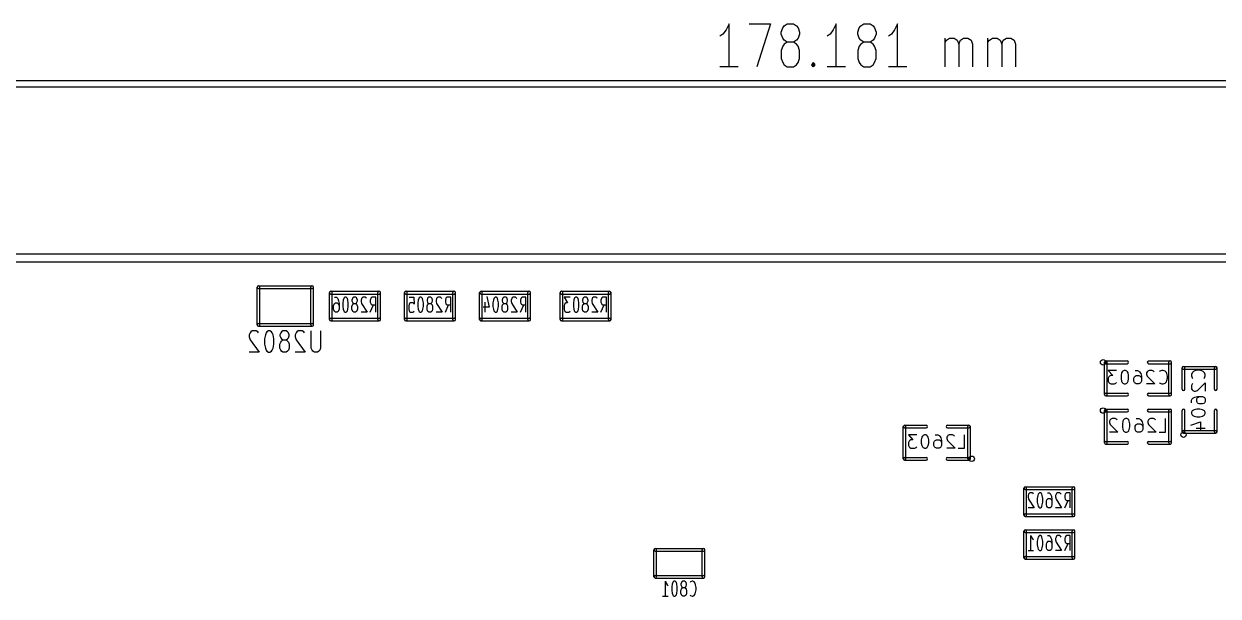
# Model space of a CAD drawing. Extents: x -29274 to 69862, y 24345 to 162744.
# Drawn here: x 10826 to 33095, y 71457 to 82136 of the extents above; entities that cross this region are included whole.
import ezdxf

# ---------------------------------------------------------------- set-up
doc = ezdxf.new("R2010")
doc.units = 0
doc.layers.add('BLACK', color=1, linetype='CONTINUOUS')

msp = doc.modelspace()

# ---------------------------------------------------------------- linework, layer by layer
at = {"layer": 'BLACK'}
for p, q in [((23920, 82022), (23862, 81946)), ((23977, 82136), (23920, 82022)), ((23977, 81336), (23977, 82136)), ((24348, 82136), (24748, 82136)), ((24748, 82136), (24491, 81336)), ((24947, 81984), (24976, 82060)), ((24947, 81946), (24947, 81984)), ((24976, 82060), (25004, 82098)), ((25004, 82098), (25062, 82136)), ((25062, 82136), (25176, 82136)), ((25176, 82136), (25233, 82098)), ((25233, 82098), (25262, 82060)), ((25262, 82060), (25290, 81984)), ((25290, 81984), (25290, 81946)), ((25919, 82022), (25861, 81946)), ((25976, 82136), (25919, 82022)), ((25976, 81336), (25976, 82136)), ((26375, 81984), (26404, 82060)), ((26375, 81946), (26375, 81984)), ((26404, 82060), (26432, 82098)), ((26432, 82098), (26490, 82136)), ((26490, 82136), (26604, 82136)), ((26604, 82136), (26661, 82098)), ((26661, 82098), (26690, 82060)), ((26690, 82060), (26718, 81984)), ((26718, 81984), (26718, 81946)), ((27061, 82022), (27003, 81946)), ((27118, 82136), (27061, 82022)), ((27118, 81336), (27118, 82136)), ((23862, 81946), (23805, 81908)), ((24976, 81870), (24947, 81946)), ((25004, 81831), (24976, 81870)), ((25004, 81755), (24976, 81717)), ((25062, 81793), (25004, 81831)), ((25062, 81793), (25004, 81755)), ((25176, 81793), (25062, 81793)), ((25233, 81831), (25176, 81793)), ((25233, 81755), (25176, 81793)), ((25262, 81870), (25233, 81831)), ((25262, 81717), (25233, 81755)), ((25290, 81946), (25262, 81870)), ((25861, 81946), (25804, 81908)), ((26404, 81870), (26375, 81946)), ((26432, 81831), (26404, 81870)), ((26432, 81755), (26404, 81717)), ((26490, 81793), (26432, 81831)), ((26490, 81793), (26432, 81755)), ((26604, 81793), (26490, 81793)), ((26661, 81831), (26604, 81793)), ((26661, 81755), (26604, 81793)), ((26690, 81870), (26661, 81831)), ((26690, 81717), (26661, 81755)), ((26718, 81946), (26690, 81870)), ((27003, 81946), (26946, 81908)), ((28003, 81336), (28003, 81870)), ((28003, 81793), (28031, 81831)), ((28031, 81831), (28089, 81870)), ((28089, 81870), (28174, 81870)), ((28174, 81870), (28231, 81831)), ((28231, 81831), (28260, 81755)), ((28260, 81755), (28289, 81831)), ((28260, 81755), (28260, 81336)), ((28289, 81831), (28346, 81870)), ((28346, 81870), (28431, 81870)), ((28431, 81870), (28489, 81831)), ((28489, 81831), (28517, 81755)), ((28517, 81755), (28517, 81336)), ((28803, 81336), (28803, 81870)), ((28803, 81793), (28831, 81831)), ((28831, 81831), (28889, 81870)), ((28889, 81870), (28974, 81870)), ((28974, 81870), (29031, 81831)), ((29031, 81831), (29060, 81755)), ((29060, 81755), (29089, 81831)), ((29060, 81755), (29060, 81336)), ((29089, 81831), (29146, 81870)), ((29146, 81870), (29231, 81870)), ((29231, 81870), (29289, 81831)), ((29289, 81831), (29317, 81755)), ((29317, 81755), (29317, 81336)), ((24976, 81717), (24947, 81641)), ((24947, 81641), (24947, 81489)), ((25290, 81641), (25262, 81717)), ((25290, 81489), (25290, 81641)), ((26404, 81717), (26375, 81641)), ((26375, 81641), (26375, 81489)), ((26718, 81641), (26690, 81717)), ((26718, 81489), (26718, 81641)), ((24148, 81336), (23805, 81336)), ((24947, 81489), (24976, 81412)), ((24976, 81412), (25004, 81374)), ((25004, 81374), (25062, 81336)), ((25062, 81336), (25176, 81336)), ((25176, 81336), (25233, 81374)), ((25233, 81374), (25262, 81412)), ((25262, 81412), (25290, 81489)), ((25518, 81374), (25547, 81412)), ((25547, 81336), (25518, 81374)), ((25547, 81412), (25575, 81374)), ((25547, 81412), (25547, 81336)), ((25575, 81374), (25547, 81336)), ((26147, 81336), (25804, 81336)), ((26375, 81489), (26404, 81412)), ((26404, 81412), (26432, 81374)), ((26432, 81374), (26490, 81336)), ((26490, 81336), (26604, 81336)), ((26604, 81336), (26661, 81374)), ((26661, 81374), (26690, 81412)), ((26690, 81412), (26718, 81489)), ((27289, 81336), (26946, 81336)), ((-8500, 81080), (61650, 81080)), ((-8500, 80960), (61650, 80960)), ((-7900, 77845), (61650, 77845)), ((-7900, 77695), (61650, 77695)), ((15175, 76520), (15175, 77220)), ((15200, 77245), (16200, 77245)), ((15200, 77195), (16200, 77195)), ((15225, 76520), (15225, 77220)), ((16175, 76520), (16175, 77220)), ((16225, 76520), (16225, 77220)), ((16525, 76620), (16525, 77120)), ((16550, 77145), (17450, 77145)), ((16550, 77095), (17450, 77095)), ((16575, 76620), (16575, 77120)), ((17425, 76620), (17425, 77120)), ((17475, 76620), (17475, 77120)), ((17925, 76620), (17925, 77120)), ((17950, 77145), (18850, 77145)), ((17950, 77095), (18850, 77095)), ((17975, 76620), (17975, 77120)), ((18825, 76620), (18825, 77120)), ((18875, 76620), (18875, 77120)), ((19325, 76620), (19325, 77120)), ((19350, 77145), (20250, 77145)), ((19350, 77095), (20250, 77095)), ((19375, 76620), (19375, 77120)), ((19462, 77050), (19505, 76850)), ((20225, 76620), (20225, 77120)), ((20275, 76620), (20275, 77120)), ((20825, 76620), (20825, 77120)), ((20850, 77145), (21750, 77145)), ((20850, 77095), (21750, 77095)), ((20875, 76620), (20875, 77120)), ((21725, 76620), (21725, 77120)), ((21775, 76620), (21775, 77120)), ((16602, 76877), (16610, 76903)), ((16602, 76810), (16602, 76877)), ((16610, 76903), (16619, 76917)), ((16619, 77037), (16653, 77037)), ((16619, 76917), (16636, 76930)), ((16636, 76930), (16670, 76930)), ((16653, 77037), (16670, 77023)), ((16670, 77023), (16679, 77010)), ((16670, 76930), (16688, 76917)), ((16679, 77010), (16696, 76970)), ((16688, 76917), (16696, 76903)), ((16696, 76970), (16705, 76917)), ((16696, 76903), (16705, 76877)), ((16705, 76917), (16705, 76810)), ((16781, 76983), (16773, 76930)), ((16773, 76930), (16773, 76863)), ((16773, 76863), (16781, 76810)), ((16790, 77010), (16781, 76983)), ((16799, 77023), (16790, 77010)), ((16816, 77037), (16799, 77023)), ((16833, 77037), (16816, 77037)), ((16850, 77023), (16833, 77037)), ((16859, 77010), (16850, 77023)), ((16867, 76983), (16859, 77010)), ((16876, 76930), (16867, 76983)), ((16867, 76810), (16876, 76863)), ((16876, 76863), (16876, 76930)), ((16952, 77010), (16944, 76983)), ((16944, 76983), (16944, 76970)), ((16944, 76970), (16952, 76943)), ((16944, 76863), (16952, 76890)), ((16944, 76810), (16944, 76863)), ((16961, 77023), (16952, 77010)), ((16952, 76943), (16961, 76930)), ((16952, 76890), (16961, 76903)), ((16978, 77037), (16961, 77023)), ((16961, 76930), (16978, 76917)), ((16961, 76903), (16978, 76917)), ((17012, 77037), (16978, 77037)), ((16978, 76917), (17012, 76917)), ((17030, 77023), (17012, 77037)), ((17012, 76917), (17030, 76930)), ((17012, 76917), (17030, 76903)), ((17038, 77010), (17030, 77023)), ((17030, 76930), (17038, 76943)), ((17030, 76903), (17038, 76890)), ((17047, 76983), (17038, 77010)), ((17038, 76943), (17047, 76970)), ((17038, 76890), (17047, 76863)), ((17047, 76970), (17047, 76983)), ((17047, 76863), (17047, 76810)), ((17123, 77010), (17115, 76983)), ((17115, 76983), (17115, 76957)), ((17115, 76957), (17123, 76917)), ((17132, 77023), (17123, 77010)), ((17123, 76917), (17226, 76757)), ((17149, 77037), (17132, 77023)), ((17192, 77037), (17149, 77037)), ((17209, 77023), (17192, 77037)), ((17218, 77010), (17209, 77023)), ((17295, 77010), (17286, 76983)), ((17286, 76983), (17286, 76943)), ((17286, 76943), (17295, 76917)), ((17286, 76757), (17346, 76890)), ((17303, 77023), (17295, 77010)), ((17295, 76917), (17303, 76903)), ((17321, 77037), (17303, 77023)), ((17303, 76903), (17321, 76890)), ((17389, 77037), (17321, 77037)), ((17321, 76890), (17389, 76890)), ((17389, 76757), (17389, 77037)), ((18010, 76903), (18002, 76877)), ((18002, 76877), (18002, 76810)), ((18010, 77037), (18096, 77037)), ((18019, 76917), (18010, 76903)), ((18036, 76930), (18019, 76917)), ((18079, 76930), (18036, 76930)), ((18096, 76917), (18079, 76930)), ((18096, 77037), (18105, 76903)), ((18105, 76903), (18096, 76917)), ((18181, 76983), (18173, 76930)), ((18173, 76930), (18173, 76863)), ((18173, 76863), (18181, 76810)), ((18190, 77010), (18181, 76983)), ((18199, 77023), (18190, 77010)), ((18216, 77037), (18199, 77023)), ((18233, 77037), (18216, 77037)), ((18250, 77023), (18233, 77037)), ((18259, 77010), (18250, 77023)), ((18267, 76983), (18259, 77010)), ((18276, 76930), (18267, 76983)), ((18267, 76810), (18276, 76863)), ((18276, 76863), (18276, 76930)), ((18352, 77010), (18344, 76983)), ((18344, 76983), (18344, 76970)), ((18344, 76970), (18352, 76943)), ((18344, 76863), (18352, 76890)), ((18344, 76810), (18344, 76863)), ((18361, 77023), (18352, 77010)), ((18352, 76943), (18361, 76930)), ((18352, 76890), (18361, 76903)), ((18378, 77037), (18361, 77023)), ((18361, 76930), (18378, 76917)), ((18361, 76903), (18378, 76917)), ((18412, 77037), (18378, 77037)), ((18378, 76917), (18412, 76917)), ((18430, 77023), (18412, 77037)), ((18412, 76917), (18430, 76930)), ((18412, 76917), (18430, 76903)), ((18438, 77010), (18430, 77023)), ((18430, 76930), (18438, 76943)), ((18430, 76903), (18438, 76890)), ((18447, 76983), (18438, 77010)), ((18438, 76943), (18447, 76970)), ((18438, 76890), (18447, 76863)), ((18447, 76970), (18447, 76983)), ((18447, 76863), (18447, 76810)), ((18523, 77010), (18515, 76983)), ((18515, 76983), (18515, 76957)), ((18515, 76957), (18523, 76917)), ((18532, 77023), (18523, 77010)), ((18523, 76917), (18626, 76757)), ((18549, 77037), (18532, 77023)), ((18592, 77037), (18549, 77037)), ((18609, 77023), (18592, 77037)), ((18618, 77010), (18609, 77023)), ((18695, 77010), (18686, 76983)), ((18686, 76983), (18686, 76943)), ((18686, 76943), (18695, 76917)), ((18686, 76757), (18746, 76890)), ((18703, 77023), (18695, 77010)), ((18695, 76917), (18703, 76903)), ((18721, 77037), (18703, 77023)), ((18703, 76903), (18721, 76890)), ((18789, 77037), (18721, 77037)), ((18721, 76890), (18789, 76890)), ((18789, 76757), (18789, 77037)), ((19505, 76850), (19393, 76850)), ((19419, 76943), (19419, 76757)), ((19581, 76983), (19573, 76930)), ((19573, 76930), (19573, 76863)), ((19573, 76863), (19581, 76810)), ((19590, 77010), (19581, 76983)), ((19599, 77023), (19590, 77010)), ((19616, 77037), (19599, 77023)), ((19633, 77037), (19616, 77037)), ((19650, 77023), (19633, 77037)), ((19659, 77010), (19650, 77023)), ((19667, 76983), (19659, 77010)), ((19676, 76930), (19667, 76983)), ((19667, 76810), (19676, 76863)), ((19676, 76863), (19676, 76930)), ((19752, 77010), (19744, 76983)), ((19744, 76983), (19744, 76970)), ((19744, 76970), (19752, 76943)), ((19744, 76863), (19752, 76890)), ((19744, 76810), (19744, 76863)), ((19761, 77023), (19752, 77010)), ((19752, 76943), (19761, 76930)), ((19752, 76890), (19761, 76903)), ((19778, 77037), (19761, 77023)), ((19761, 76930), (19778, 76917)), ((19761, 76903), (19778, 76917)), ((19812, 77037), (19778, 77037)), ((19778, 76917), (19812, 76917)), ((19830, 77023), (19812, 77037)), ((19812, 76917), (19830, 76930)), ((19812, 76917), (19830, 76903)), ((19838, 77010), (19830, 77023)), ((19830, 76930), (19838, 76943)), ((19830, 76903), (19838, 76890)), ((19847, 76983), (19838, 77010)), ((19838, 76943), (19847, 76970)), ((19838, 76890), (19847, 76863)), ((19847, 76970), (19847, 76983)), ((19847, 76863), (19847, 76810)), ((19923, 77010), (19915, 76983)), ((19915, 76983), (19915, 76957)), ((19915, 76957), (19923, 76917)), ((19932, 77023), (19923, 77010)), ((19923, 76917), (20026, 76757)), ((19949, 77037), (19932, 77023)), ((19992, 77037), (19949, 77037)), ((20009, 77023), (19992, 77037)), ((20018, 77010), (20009, 77023)), ((20095, 77010), (20086, 76983)), ((20086, 76983), (20086, 76943)), ((20086, 76943), (20095, 76917)), ((20086, 76757), (20146, 76890)), ((20103, 77023), (20095, 77010)), ((20095, 76917), (20103, 76903)), ((20121, 77037), (20103, 77023)), ((20103, 76903), (20121, 76890)), ((20189, 77037), (20121, 77037)), ((20121, 76890), (20189, 76890)), ((20189, 76757), (20189, 77037)), ((21013, 77037), (20902, 77037)), ((20902, 77037), (20962, 76930)), ((20910, 76903), (20902, 76877)), ((20902, 76877), (20902, 76810)), ((20919, 76917), (20910, 76903)), ((20936, 76930), (20919, 76917)), ((20962, 76930), (20936, 76930)), ((21081, 76983), (21073, 76930)), ((21073, 76930), (21073, 76863)), ((21073, 76863), (21081, 76810)), ((21090, 77010), (21081, 76983)), ((21099, 77023), (21090, 77010)), ((21116, 77037), (21099, 77023)), ((21133, 77037), (21116, 77037)), ((21150, 77023), (21133, 77037)), ((21159, 77010), (21150, 77023)), ((21167, 76983), (21159, 77010)), ((21176, 76930), (21167, 76983)), ((21167, 76810), (21176, 76863)), ((21176, 76863), (21176, 76930)), ((21252, 77010), (21244, 76983)), ((21244, 76983), (21244, 76970)), ((21244, 76970), (21252, 76943)), ((21244, 76863), (21252, 76890)), ((21244, 76810), (21244, 76863)), ((21261, 77023), (21252, 77010)), ((21252, 76943), (21261, 76930)), ((21252, 76890), (21261, 76903)), ((21278, 77037), (21261, 77023)), ((21261, 76930), (21278, 76917)), ((21261, 76903), (21278, 76917)), ((21312, 77037), (21278, 77037)), ((21278, 76917), (21312, 76917)), ((21330, 77023), (21312, 77037)), ((21312, 76917), (21330, 76930)), ((21312, 76917), (21330, 76903)), ((21338, 77010), (21330, 77023)), ((21330, 76930), (21338, 76943)), ((21330, 76903), (21338, 76890)), ((21347, 76983), (21338, 77010)), ((21338, 76943), (21347, 76970)), ((21338, 76890), (21347, 76863)), ((21347, 76970), (21347, 76983)), ((21347, 76863), (21347, 76810)), ((21423, 77010), (21415, 76983)), ((21415, 76983), (21415, 76957)), ((21415, 76957), (21423, 76917)), ((21432, 77023), (21423, 77010)), ((21423, 76917), (21526, 76757)), ((21449, 77037), (21432, 77023)), ((21492, 77037), (21449, 77037)), ((21509, 77023), (21492, 77037)), ((21518, 77010), (21509, 77023)), ((21595, 77010), (21586, 76983)), ((21586, 76983), (21586, 76943)), ((21586, 76943), (21595, 76917)), ((21586, 76757), (21646, 76890)), ((21603, 77023), (21595, 77010)), ((21595, 76917), (21603, 76903)), ((21621, 77037), (21603, 77023)), ((21603, 76903), (21621, 76890)), ((21689, 77037), (21621, 77037)), ((21621, 76890), (21689, 76890)), ((21689, 76757), (21689, 77037)), ((16550, 76645), (17450, 76645)), ((16610, 76783), (16602, 76810)), ((16619, 76770), (16610, 76783)), ((16636, 76757), (16619, 76770)), ((16670, 76757), (16636, 76757)), ((16688, 76770), (16670, 76757)), ((16696, 76783), (16688, 76770)), ((16705, 76810), (16696, 76783)), ((16781, 76810), (16790, 76783)), ((16790, 76783), (16799, 76770)), ((16799, 76770), (16816, 76757)), ((16816, 76757), (16833, 76757)), ((16833, 76757), (16850, 76770)), ((16850, 76770), (16859, 76783)), ((16859, 76783), (16867, 76810)), ((16952, 76783), (16944, 76810)), ((16961, 76770), (16952, 76783)), ((16978, 76757), (16961, 76770)), ((17012, 76757), (16978, 76757)), ((17030, 76770), (17012, 76757)), ((17038, 76783), (17030, 76770)), ((17047, 76810), (17038, 76783)), ((17226, 76757), (17115, 76757)), ((17950, 76645), (18850, 76645)), ((18002, 76810), (18010, 76783)), ((18010, 76783), (18019, 76770)), ((18019, 76770), (18036, 76757)), ((18036, 76757), (18079, 76757)), ((18079, 76757), (18096, 76770)), ((18096, 76770), (18105, 76783)), ((18181, 76810), (18190, 76783)), ((18190, 76783), (18199, 76770)), ((18199, 76770), (18216, 76757)), ((18216, 76757), (18233, 76757)), ((18233, 76757), (18250, 76770)), ((18250, 76770), (18259, 76783)), ((18259, 76783), (18267, 76810)), ((18352, 76783), (18344, 76810)), ((18361, 76770), (18352, 76783)), ((18378, 76757), (18361, 76770)), ((18412, 76757), (18378, 76757)), ((18430, 76770), (18412, 76757)), ((18438, 76783), (18430, 76770)), ((18447, 76810), (18438, 76783)), ((18626, 76757), (18515, 76757)), ((19350, 76645), (20250, 76645)), ((19581, 76810), (19590, 76783)), ((19590, 76783), (19599, 76770)), ((19599, 76770), (19616, 76757)), ((19616, 76757), (19633, 76757)), ((19633, 76757), (19650, 76770)), ((19650, 76770), (19659, 76783)), ((19659, 76783), (19667, 76810)), ((19752, 76783), (19744, 76810)), ((19761, 76770), (19752, 76783)), ((19778, 76757), (19761, 76770)), ((19812, 76757), (19778, 76757)), ((19830, 76770), (19812, 76757)), ((19838, 76783), (19830, 76770)), ((19847, 76810), (19838, 76783)), ((20026, 76757), (19915, 76757)), ((20850, 76645), (21750, 76645)), ((20902, 76810), (20910, 76783)), ((20910, 76783), (20919, 76770)), ((20919, 76770), (20936, 76757)), ((20936, 76757), (20988, 76757)), ((20988, 76757), (21005, 76770)), ((21005, 76770), (21013, 76783)), ((21081, 76810), (21090, 76783)), ((21090, 76783), (21099, 76770)), ((21099, 76770), (21116, 76757)), ((21116, 76757), (21133, 76757)), ((21133, 76757), (21150, 76770)), ((21150, 76770), (21159, 76783)), ((21159, 76783), (21167, 76810)), ((21252, 76783), (21244, 76810)), ((21261, 76770), (21252, 76783)), ((21278, 76757), (21261, 76770)), ((21312, 76757), (21278, 76757)), ((21330, 76770), (21312, 76757)), ((21338, 76783), (21330, 76770)), ((21347, 76810), (21338, 76783)), ((21526, 76757), (21415, 76757)), ((15057, 76389), (15043, 76370)), ((15086, 76408), (15057, 76389)), ((15157, 76408), (15086, 76408)), ((15186, 76389), (15157, 76408)), ((15200, 76370), (15186, 76389)), ((15200, 76545), (16200, 76545)), ((15200, 76495), (16200, 76495)), ((15357, 76389), (15343, 76370)), ((15386, 76408), (15357, 76389)), ((15414, 76408), (15386, 76408)), ((15443, 76389), (15414, 76408)), ((15457, 76370), (15443, 76389)), ((15629, 76389), (15615, 76370)), ((15658, 76408), (15629, 76389)), ((15715, 76408), (15658, 76408)), ((15743, 76389), (15715, 76408)), ((15758, 76370), (15743, 76389)), ((15915, 76389), (15901, 76370)), ((15944, 76408), (15915, 76389)), ((16015, 76408), (15944, 76408)), ((16044, 76389), (16015, 76408)), ((16058, 76370), (16044, 76389)), ((16186, 76084), (16186, 76408)), ((16358, 76408), (16358, 76084)), ((16550, 76595), (17450, 76595)), ((17950, 76595), (18850, 76595)), ((19350, 76595), (20250, 76595)), ((20850, 76595), (21750, 76595)), ((15043, 76370), (15028, 76332)), ((15028, 76332), (15028, 76294)), ((15028, 76294), (15043, 76237)), ((15043, 76237), (15214, 76008)), ((15329, 76332), (15314, 76256)), ((15314, 76256), (15314, 76160)), ((15314, 76160), (15329, 76084)), ((15343, 76370), (15329, 76332)), ((15472, 76332), (15457, 76370)), ((15486, 76256), (15472, 76332)), ((15472, 76084), (15486, 76160)), ((15486, 76160), (15486, 76256)), ((15615, 76370), (15600, 76332)), ((15600, 76332), (15600, 76313)), ((15600, 76313), (15615, 76275)), ((15600, 76160), (15615, 76199)), ((15600, 76084), (15600, 76160)), ((15615, 76275), (15629, 76256)), ((15615, 76199), (15629, 76218)), ((15629, 76256), (15658, 76237)), ((15629, 76218), (15658, 76237)), ((15658, 76237), (15715, 76237)), ((15715, 76237), (15743, 76256)), ((15715, 76237), (15743, 76218)), ((15743, 76256), (15758, 76275)), ((15743, 76218), (15758, 76199)), ((15772, 76332), (15758, 76370)), ((15758, 76275), (15772, 76313)), ((15758, 76199), (15772, 76160)), ((15772, 76313), (15772, 76332)), ((15772, 76160), (15772, 76084)), ((15901, 76370), (15886, 76332)), ((15886, 76332), (15886, 76294)), ((15886, 76294), (15901, 76237)), ((15901, 76237), (16072, 76008)), ((15214, 76008), (15028, 76008)), ((15329, 76084), (15343, 76046)), ((15343, 76046), (15357, 76027)), ((15357, 76027), (15386, 76008)), ((15386, 76008), (15414, 76008)), ((15414, 76008), (15443, 76027)), ((15443, 76027), (15457, 76046)), ((15457, 76046), (15472, 76084)), ((15615, 76046), (15600, 76084)), ((15629, 76027), (15615, 76046)), ((15658, 76008), (15629, 76027)), ((15715, 76008), (15658, 76008)), ((15743, 76027), (15715, 76008)), ((15758, 76046), (15743, 76027)), ((15772, 76084), (15758, 76046)), ((16072, 76008), (15886, 76008)), ((16200, 76046), (16186, 76084)), ((16215, 76027), (16200, 76046)), ((16243, 76008), (16215, 76027)), ((16300, 76008), (16243, 76008)), ((16329, 76027), (16300, 76008)), ((16343, 76046), (16329, 76027)), ((16358, 76084), (16343, 76046)), ((30975, 75220), (30975, 75820)), ((31000, 75845), (31400, 75845)), ((31000, 75795), (31400, 75795)), ((31025, 75220), (31025, 75820)), ((31800, 75845), (32200, 75845)), ((31800, 75795), (32200, 75795)), ((32175, 75220), (32175, 75820)), ((32225, 75220), (32225, 75820)), ((32425, 75320), (32425, 75720)), ((32450, 75745), (33050, 75745)), ((32475, 75320), (32475, 75720)), ((33025, 75320), (33025, 75720)), ((33075, 75320), (33075, 75720)), ((31201, 75669), (31047, 75669)), ((31047, 75669), (31130, 75574)), ((31058, 75550), (31047, 75526)), ((31047, 75526), (31047, 75466)), ((31070, 75562), (31058, 75550)), ((31094, 75574), (31070, 75562)), ((31130, 75574), (31094, 75574)), ((31296, 75621), (31285, 75574)), ((31285, 75574), (31285, 75514)), ((31285, 75514), (31296, 75466)), ((31308, 75645), (31296, 75621)), ((31320, 75657), (31308, 75645)), ((31344, 75669), (31320, 75657)), ((31368, 75669), (31344, 75669)), ((31392, 75657), (31368, 75669)), ((31404, 75645), (31392, 75657)), ((31415, 75621), (31404, 75645)), ((31427, 75574), (31415, 75621)), ((31415, 75466), (31427, 75514)), ((31427, 75514), (31427, 75574)), ((31523, 75526), (31534, 75550)), ((31523, 75466), (31523, 75526)), ((31534, 75550), (31546, 75562)), ((31546, 75669), (31594, 75669)), ((31546, 75562), (31570, 75574)), ((31570, 75574), (31618, 75574)), ((31594, 75669), (31618, 75657)), ((31618, 75657), (31630, 75645)), ((31618, 75574), (31642, 75562)), ((31630, 75645), (31653, 75609)), ((31642, 75562), (31653, 75550)), ((31653, 75609), (31665, 75562)), ((31653, 75550), (31665, 75526)), ((31665, 75562), (31665, 75466)), ((31772, 75645), (31761, 75621)), ((31761, 75621), (31761, 75597)), ((31761, 75597), (31772, 75562)), ((31784, 75657), (31772, 75645)), ((31772, 75562), (31915, 75419)), ((31808, 75669), (31784, 75657)), ((31868, 75669), (31808, 75669)), ((31891, 75657), (31868, 75669)), ((31903, 75645), (31891, 75657)), ((32011, 75657), (31999, 75645)), ((32046, 75669), (32011, 75657)), ((32070, 75669), (32046, 75669)), ((32106, 75657), (32070, 75669)), ((32130, 75633), (32106, 75657)), ((32141, 75609), (32130, 75633)), ((32153, 75562), (32141, 75609)), ((32141, 75478), (32153, 75526)), ((32153, 75526), (32153, 75562)), ((32450, 75695), (33050, 75695)), ((32613, 75626), (32601, 75590)), ((32601, 75590), (32601, 75566)), ((32601, 75566), (32613, 75531)), ((32637, 75650), (32613, 75626)), ((32613, 75531), (32625, 75519)), ((32661, 75661), (32637, 75650)), ((32708, 75673), (32661, 75661)), ((32744, 75673), (32708, 75673)), ((32792, 75661), (32744, 75673)), ((32815, 75650), (32792, 75661)), ((32839, 75626), (32815, 75650)), ((32827, 75519), (32839, 75531)), ((32851, 75590), (32839, 75626)), ((32839, 75531), (32851, 75566)), ((32851, 75566), (32851, 75590)), ((31047, 75466), (31058, 75443)), ((31058, 75443), (31070, 75431)), ((31070, 75431), (31094, 75419)), ((31094, 75419), (31166, 75419)), ((31166, 75419), (31189, 75431)), ((31189, 75431), (31201, 75443)), ((31296, 75466), (31308, 75443)), ((31308, 75443), (31320, 75431)), ((31320, 75431), (31344, 75419)), ((31344, 75419), (31368, 75419)), ((31368, 75419), (31392, 75431)), ((31392, 75431), (31404, 75443)), ((31404, 75443), (31415, 75466)), ((31534, 75443), (31523, 75466)), ((31546, 75431), (31534, 75443)), ((31570, 75419), (31546, 75431)), ((31618, 75419), (31570, 75419)), ((31642, 75431), (31618, 75419)), ((31653, 75443), (31642, 75431)), ((31665, 75466), (31653, 75443)), ((31915, 75419), (31761, 75419)), ((31999, 75443), (32011, 75431)), ((32011, 75431), (32046, 75419)), ((32046, 75419), (32070, 75419)), ((32070, 75419), (32106, 75431)), ((32106, 75431), (32130, 75455)), ((32130, 75455), (32141, 75478)), ((32613, 75411), (32601, 75388)), ((32601, 75388), (32601, 75328)), ((32601, 75328), (32613, 75304)), ((32625, 75423), (32613, 75411)), ((32613, 75304), (32625, 75292)), ((32625, 75292), (32649, 75281)), ((32649, 75281), (32673, 75281)), ((32673, 75281), (32708, 75292)), ((32708, 75292), (32851, 75435)), ((32851, 75435), (32851, 75281)), ((31000, 75245), (31400, 75245)), ((31000, 75195), (31400, 75195)), ((31800, 75245), (32200, 75245)), ((31800, 75195), (32200, 75195)), ((32601, 75114), (32613, 75138)), ((32601, 75066), (32601, 75114)), ((32613, 75138), (32625, 75150)), ((32625, 75150), (32661, 75173)), ((32661, 75173), (32708, 75185)), ((32696, 75138), (32708, 75162)), ((32696, 75090), (32696, 75138)), ((32708, 75066), (32696, 75090)), ((32708, 75185), (32804, 75185)), ((32708, 75162), (32720, 75173)), ((32720, 75054), (32708, 75066)), ((32720, 75173), (32744, 75185)), ((32744, 75043), (32720, 75054)), ((32804, 75185), (32827, 75173)), ((32827, 75054), (32804, 75043)), ((32827, 75173), (32839, 75162)), ((32839, 75066), (32827, 75054)), ((32839, 75162), (32851, 75138)), ((32851, 75090), (32839, 75066)), ((32851, 75138), (32851, 75090)), ((30975, 74320), (30975, 74920)), ((31000, 74945), (31400, 74945)), ((31000, 74895), (31400, 74895)), ((31025, 74320), (31025, 74920)), ((31800, 74945), (32200, 74945)), ((31800, 74895), (32200, 74895)), ((32175, 74320), (32175, 74920)), ((32225, 74320), (32225, 74920)), ((32425, 74520), (32425, 74920)), ((32475, 74520), (32475, 74920)), ((32613, 74912), (32601, 74888)), ((32601, 74888), (32601, 74864)), ((32601, 74864), (32613, 74840)), ((32625, 74924), (32613, 74912)), ((32613, 74840), (32625, 74828)), ((32649, 74935), (32625, 74924)), ((32625, 74828), (32649, 74816)), ((32696, 74947), (32649, 74935)), ((32756, 74947), (32696, 74947)), ((32804, 75043), (32744, 75043)), ((32804, 74935), (32756, 74947)), ((32827, 74924), (32804, 74935)), ((32804, 74816), (32827, 74828)), ((32839, 74912), (32827, 74924)), ((32827, 74828), (32839, 74840)), ((32851, 74888), (32839, 74912)), ((32839, 74840), (32851, 74864)), ((32851, 74864), (32851, 74888)), ((33025, 74520), (33025, 74920)), ((33075, 74520), (33075, 74920)), ((27225, 74020), (27225, 74620)), ((27250, 74645), (27650, 74645)), ((27275, 74020), (27275, 74620)), ((28050, 74645), (28450, 74645)), ((28425, 74020), (28425, 74620)), ((28475, 74020), (28475, 74620)), ((31082, 74745), (31071, 74721)), ((31071, 74721), (31071, 74697)), ((31071, 74697), (31082, 74662)), ((31094, 74757), (31082, 74745)), ((31082, 74662), (31225, 74519)), ((31118, 74769), (31094, 74757)), ((31178, 74769), (31118, 74769)), ((31201, 74757), (31178, 74769)), ((31213, 74745), (31201, 74757)), ((31320, 74721), (31309, 74674)), ((31309, 74674), (31309, 74614)), ((31309, 74614), (31320, 74566)), ((31332, 74745), (31320, 74721)), ((31344, 74757), (31332, 74745)), ((31368, 74769), (31344, 74757)), ((31392, 74769), (31368, 74769)), ((31416, 74757), (31392, 74769)), ((31428, 74745), (31416, 74757)), ((31439, 74721), (31428, 74745)), ((31451, 74674), (31439, 74721)), ((31439, 74566), (31451, 74614)), ((31451, 74614), (31451, 74674)), ((31547, 74626), (31558, 74650)), ((31547, 74566), (31547, 74626)), ((31558, 74650), (31570, 74662)), ((31570, 74769), (31618, 74769)), ((31570, 74662), (31594, 74674)), ((31594, 74674), (31642, 74674)), ((31618, 74769), (31642, 74757)), ((31642, 74757), (31654, 74745)), ((31642, 74674), (31666, 74662)), ((31654, 74745), (31677, 74709)), ((31666, 74662), (31677, 74650)), ((31677, 74709), (31689, 74662)), ((31677, 74650), (31689, 74626)), ((31689, 74662), (31689, 74566)), ((31796, 74745), (31785, 74721)), ((31785, 74721), (31785, 74697)), ((31785, 74697), (31796, 74662)), ((31808, 74757), (31796, 74745)), ((31796, 74662), (31939, 74519)), ((31832, 74769), (31808, 74757)), ((31892, 74769), (31832, 74769)), ((31915, 74757), (31892, 74769)), ((31927, 74745), (31915, 74757)), ((32117, 74519), (32117, 74769)), ((32589, 74650), (32768, 74709)), ((32649, 74816), (32696, 74805)), ((32696, 74805), (32756, 74805)), ((32756, 74805), (32804, 74816)), ((32768, 74709), (32768, 74555)), ((27250, 74595), (27650, 74595)), ((27475, 74469), (27321, 74469)), ((27321, 74469), (27404, 74374)), ((27570, 74421), (27559, 74374)), ((27582, 74445), (27570, 74421)), ((27594, 74457), (27582, 74445)), ((27618, 74469), (27594, 74457)), ((27642, 74469), (27618, 74469)), ((27666, 74457), (27642, 74469)), ((27678, 74445), (27666, 74457)), ((27689, 74421), (27678, 74445)), ((27701, 74374), (27689, 74421)), ((27820, 74469), (27868, 74469)), ((27868, 74469), (27892, 74457)), ((27892, 74457), (27904, 74445)), ((27904, 74445), (27927, 74409)), ((27927, 74409), (27939, 74362)), ((28046, 74445), (28035, 74421)), ((28035, 74421), (28035, 74397)), ((28035, 74397), (28046, 74362)), ((28058, 74457), (28046, 74445)), ((28050, 74595), (28450, 74595)), ((28082, 74469), (28058, 74457)), ((28142, 74469), (28082, 74469)), ((28165, 74457), (28142, 74469)), ((28177, 74445), (28165, 74457)), ((28367, 74219), (28367, 74469)), ((31225, 74519), (31071, 74519)), ((31320, 74566), (31332, 74543)), ((31332, 74543), (31344, 74531)), ((31344, 74531), (31368, 74519)), ((31368, 74519), (31392, 74519)), ((31392, 74519), (31416, 74531)), ((31416, 74531), (31428, 74543)), ((31428, 74543), (31439, 74566)), ((31558, 74543), (31547, 74566)), ((31570, 74531), (31558, 74543)), ((31594, 74519), (31570, 74531)), ((31642, 74519), (31594, 74519)), ((31666, 74531), (31642, 74519)), ((31677, 74543), (31666, 74531)), ((31689, 74566), (31677, 74543)), ((31939, 74519), (31785, 74519)), ((31998, 74519), (32117, 74519)), ((32450, 74545), (33050, 74545)), ((32450, 74495), (33050, 74495)), ((32685, 74590), (32851, 74590)), ((27332, 74350), (27321, 74326)), ((27321, 74326), (27321, 74266)), ((27321, 74266), (27332, 74243)), ((27344, 74362), (27332, 74350)), ((27332, 74243), (27344, 74231)), ((27368, 74374), (27344, 74362)), ((27344, 74231), (27368, 74219)), ((27404, 74374), (27368, 74374)), ((27368, 74219), (27440, 74219)), ((27440, 74219), (27463, 74231)), ((27463, 74231), (27475, 74243)), ((27559, 74374), (27559, 74314)), ((27559, 74314), (27570, 74266)), ((27570, 74266), (27582, 74243)), ((27582, 74243), (27594, 74231)), ((27594, 74231), (27618, 74219)), ((27618, 74219), (27642, 74219)), ((27642, 74219), (27666, 74231)), ((27666, 74231), (27678, 74243)), ((27678, 74243), (27689, 74266)), ((27689, 74266), (27701, 74314)), ((27701, 74314), (27701, 74374)), ((27797, 74326), (27808, 74350)), ((27797, 74266), (27797, 74326)), ((27808, 74243), (27797, 74266)), ((27808, 74350), (27820, 74362)), ((27820, 74231), (27808, 74243)), ((27820, 74362), (27844, 74374)), ((27844, 74219), (27820, 74231)), ((27844, 74374), (27892, 74374)), ((27892, 74219), (27844, 74219)), ((27892, 74374), (27916, 74362)), ((27916, 74231), (27892, 74219)), ((27916, 74362), (27927, 74350)), ((27927, 74243), (27916, 74231)), ((27927, 74350), (27939, 74326)), ((27939, 74266), (27927, 74243)), ((27939, 74362), (27939, 74266)), ((28189, 74219), (28035, 74219)), ((28046, 74362), (28189, 74219)), ((28248, 74219), (28367, 74219)), ((31000, 74345), (31400, 74345)), ((31000, 74295), (31400, 74295)), ((31800, 74345), (32200, 74345)), ((31800, 74295), (32200, 74295)), ((27250, 74045), (27650, 74045)), ((27250, 73995), (27650, 73995)), ((28050, 74045), (28450, 74045)), ((28050, 73995), (28450, 73995)), ((29500, 73495), (30400, 73495)), ((29475, 72970), (29475, 73470)), ((29500, 73445), (30400, 73445)), ((29525, 72970), (29525, 73470)), ((29560, 73360), (29552, 73333)), ((29552, 73333), (29552, 73307)), ((29552, 73307), (29560, 73267)), ((29569, 73373), (29560, 73360)), ((29560, 73267), (29663, 73107)), ((29586, 73387), (29569, 73373)), ((29629, 73387), (29586, 73387)), ((29646, 73373), (29629, 73387)), ((29655, 73360), (29646, 73373)), ((29731, 73333), (29723, 73280)), ((29723, 73280), (29723, 73213)), ((29740, 73360), (29731, 73333)), ((29749, 73373), (29740, 73360)), ((29766, 73387), (29749, 73373)), ((29783, 73387), (29766, 73387)), ((29800, 73373), (29783, 73387)), ((29809, 73360), (29800, 73373)), ((29817, 73333), (29809, 73360)), ((29826, 73280), (29817, 73333)), ((29826, 73213), (29826, 73280)), ((29902, 73253), (29911, 73267)), ((29911, 73387), (29945, 73387)), ((29911, 73267), (29928, 73280)), ((29928, 73280), (29962, 73280)), ((29945, 73387), (29962, 73373)), ((29962, 73373), (29971, 73360)), ((29962, 73280), (29980, 73267)), ((29971, 73360), (29988, 73320)), ((29980, 73267), (29988, 73253)), ((29988, 73320), (29997, 73267)), ((29997, 73267), (29997, 73160)), ((30073, 73360), (30065, 73333)), ((30065, 73333), (30065, 73307)), ((30065, 73307), (30073, 73267)), ((30082, 73373), (30073, 73360)), ((30073, 73267), (30176, 73107)), ((30099, 73387), (30082, 73373)), ((30142, 73387), (30099, 73387)), ((30159, 73373), (30142, 73387)), ((30168, 73360), (30159, 73373)), ((30245, 73360), (30236, 73333)), ((30236, 73333), (30236, 73293)), ((30236, 73293), (30245, 73267)), ((30253, 73373), (30245, 73360)), ((30245, 73267), (30253, 73253)), ((30271, 73387), (30253, 73373)), ((30339, 73387), (30271, 73387)), ((30339, 73107), (30339, 73387)), ((30375, 72970), (30375, 73470)), ((30425, 72970), (30425, 73470)), ((29663, 73107), (29552, 73107)), ((29723, 73213), (29731, 73160)), ((29731, 73160), (29740, 73133)), ((29740, 73133), (29749, 73120)), ((29749, 73120), (29766, 73107)), ((29766, 73107), (29783, 73107)), ((29783, 73107), (29800, 73120)), ((29800, 73120), (29809, 73133)), ((29809, 73133), (29817, 73160)), ((29817, 73160), (29826, 73213)), ((29894, 73227), (29902, 73253)), ((29894, 73160), (29894, 73227)), ((29902, 73133), (29894, 73160)), ((29911, 73120), (29902, 73133)), ((29928, 73107), (29911, 73120)), ((29962, 73107), (29928, 73107)), ((29980, 73120), (29962, 73107)), ((29988, 73133), (29980, 73120)), ((29988, 73253), (29997, 73227)), ((29997, 73160), (29988, 73133)), ((30176, 73107), (30065, 73107)), ((30236, 73107), (30296, 73240)), ((30253, 73253), (30271, 73240)), ((30271, 73240), (30339, 73240)), ((29500, 72995), (30400, 72995)), ((29500, 72945), (30400, 72945)), ((29475, 72170), (29475, 72670)), ((29500, 72695), (30400, 72695)), ((29500, 72645), (30400, 72645)), ((29525, 72170), (29525, 72670)), ((30375, 72170), (30375, 72670)), ((30425, 72170), (30425, 72670)), ((29603, 72307), (29603, 72587)), ((29603, 72587), (29620, 72547)), ((29620, 72547), (29638, 72520)), ((29638, 72520), (29655, 72507)), ((29731, 72533), (29723, 72480)), ((29723, 72480), (29723, 72413)), ((29723, 72413), (29731, 72360)), ((29740, 72560), (29731, 72533)), ((29749, 72573), (29740, 72560)), ((29766, 72587), (29749, 72573)), ((29783, 72587), (29766, 72587)), ((29800, 72573), (29783, 72587)), ((29809, 72560), (29800, 72573)), ((29817, 72533), (29809, 72560)), ((29826, 72480), (29817, 72533)), ((29817, 72360), (29826, 72413)), ((29826, 72413), (29826, 72480)), ((29894, 72427), (29902, 72453)), ((29894, 72360), (29894, 72427)), ((29902, 72453), (29911, 72467)), ((29911, 72587), (29945, 72587)), ((29911, 72467), (29928, 72480)), ((29928, 72480), (29962, 72480)), ((29945, 72587), (29962, 72573)), ((29962, 72573), (29971, 72560)), ((29962, 72480), (29980, 72467)), ((29971, 72560), (29988, 72520)), ((29980, 72467), (29988, 72453)), ((29988, 72520), (29997, 72467)), ((29988, 72453), (29997, 72427)), ((29997, 72467), (29997, 72360)), ((30073, 72560), (30065, 72533)), ((30065, 72533), (30065, 72507)), ((30065, 72507), (30073, 72467)), ((30082, 72573), (30073, 72560)), ((30073, 72467), (30176, 72307)), ((30099, 72587), (30082, 72573)), ((30142, 72587), (30099, 72587)), ((30159, 72573), (30142, 72587)), ((30168, 72560), (30159, 72573)), ((30245, 72560), (30236, 72533)), ((30236, 72533), (30236, 72493)), ((30236, 72493), (30245, 72467)), ((30236, 72307), (30296, 72440)), ((30253, 72573), (30245, 72560)), ((30245, 72467), (30253, 72453)), ((30271, 72587), (30253, 72573)), ((30253, 72453), (30271, 72440)), ((30339, 72587), (30271, 72587)), ((30271, 72440), (30339, 72440)), ((30339, 72307), (30339, 72587)), ((22575, 71820), (22575, 72320)), ((22600, 72345), (23500, 72345)), ((22600, 72295), (23500, 72295)), ((22625, 71820), (22625, 72320)), ((23475, 71820), (23475, 72320)), ((23525, 71820), (23525, 72320)), ((29500, 72195), (30400, 72195)), ((29552, 72307), (29655, 72307)), ((29731, 72360), (29740, 72333)), ((29740, 72333), (29749, 72320)), ((29749, 72320), (29766, 72307)), ((29766, 72307), (29783, 72307)), ((29783, 72307), (29800, 72320)), ((29800, 72320), (29809, 72333)), ((29809, 72333), (29817, 72360)), ((29902, 72333), (29894, 72360)), ((29911, 72320), (29902, 72333)), ((29928, 72307), (29911, 72320)), ((29962, 72307), (29928, 72307)), ((29980, 72320), (29962, 72307)), ((29988, 72333), (29980, 72320)), ((29997, 72360), (29988, 72333)), ((30176, 72307), (30065, 72307)), ((29500, 72145), (30400, 72145)), ((22600, 71845), (23500, 71845)), ((22600, 71795), (23500, 71795)), ((22788, 71457), (22788, 71737)), ((22788, 71737), (22805, 71697)), ((22925, 71710), (22916, 71683)), ((22934, 71723), (22925, 71710)), ((22951, 71737), (22934, 71723)), ((22968, 71737), (22951, 71737)), ((22985, 71723), (22968, 71737)), ((22994, 71710), (22985, 71723)), ((23002, 71683), (22994, 71710)), ((23087, 71710), (23079, 71683)), ((23096, 71723), (23087, 71710)), ((23113, 71737), (23096, 71723)), ((23147, 71737), (23113, 71737)), ((23165, 71723), (23147, 71737)), ((23173, 71710), (23165, 71723)), ((23182, 71683), (23173, 71710)), ((23259, 71723), (23250, 71710)), ((23285, 71737), (23259, 71723)), ((23302, 71737), (23285, 71737)), ((23327, 71723), (23302, 71737)), ((23345, 71697), (23327, 71723)), ((22805, 71697), (22823, 71670)), ((22823, 71670), (22840, 71657)), ((22916, 71683), (22908, 71630)), ((22908, 71630), (22908, 71563)), ((22908, 71563), (22916, 71510)), ((22916, 71510), (22925, 71483)), ((22925, 71483), (22934, 71470)), ((22985, 71470), (22994, 71483)), ((22994, 71483), (23002, 71510)), ((23011, 71630), (23002, 71683)), ((23002, 71510), (23011, 71563)), ((23011, 71563), (23011, 71630)), ((23079, 71683), (23079, 71670)), ((23079, 71670), (23087, 71643)), ((23079, 71563), (23087, 71590)), ((23079, 71510), (23079, 71563)), ((23087, 71483), (23079, 71510)), ((23087, 71643), (23096, 71630)), ((23087, 71590), (23096, 71603)), ((23096, 71470), (23087, 71483)), ((23096, 71630), (23113, 71617)), ((23096, 71603), (23113, 71617)), ((23113, 71617), (23147, 71617)), ((23147, 71617), (23165, 71630)), ((23147, 71617), (23165, 71603)), ((23165, 71630), (23173, 71643)), ((23165, 71603), (23173, 71590)), ((23173, 71483), (23165, 71470)), ((23173, 71643), (23182, 71670)), ((23173, 71590), (23182, 71563)), ((23182, 71510), (23173, 71483)), ((23182, 71670), (23182, 71683)), ((23182, 71563), (23182, 71510)), ((23250, 71483), (23259, 71470)), ((23327, 71470), (23345, 71497)), ((23353, 71670), (23345, 71697)), ((23345, 71497), (23353, 71523)), ((23362, 71617), (23353, 71670)), ((23353, 71523), (23362, 71577)), ((23362, 71577), (23362, 71617)), ((22737, 71457), (22840, 71457)), ((22934, 71470), (22951, 71457)), ((22951, 71457), (22968, 71457)), ((22968, 71457), (22985, 71470)), ((23113, 71457), (23096, 71470)), ((23147, 71457), (23113, 71457)), ((23165, 71470), (23147, 71457)), ((23259, 71470), (23285, 71457)), ((23285, 71457), (23302, 71457)), ((23302, 71457), (23327, 71470))]:
    msp.add_line(p, q, dxfattribs=at)
for centre in [(30950, 75820), (30950, 74920), (32450, 74470), (28500, 74020)]:
    msp.add_circle(centre, 50, dxfattribs=at)
for centre, start, end in [((15200, 77220), 90, 270), ((15200, 77220), 360, 540), ((16200, 77220), 360, 540), ((16200, 77220), 270, 450), ((16550, 77120), 90, 270), ((16550, 77120), 360, 540), ((17450, 77120), 360, 540), ((17450, 77120), 270, 450), ((17950, 77120), 90, 270), ((17950, 77120), 360, 540), ((18850, 77120), 360, 540), ((18850, 77120), 270, 450), ((19350, 77120), 90, 270), ((19350, 77120), 360, 540), ((20250, 77120), 360, 540), ((20250, 77120), 270, 450), ((20850, 77120), 90, 270), ((20850, 77120), 360, 540), ((21750, 77120), 360, 540), ((21750, 77120), 270, 450), ((16550, 76620), 90, 270), ((16550, 76620), 180, 360), ((17450, 76620), 180, 360), ((17450, 76620), 270, 450), ((17950, 76620), 90, 270), ((17950, 76620), 180, 360), ((18850, 76620), 180, 360), ((18850, 76620), 270, 450), ((19350, 76620), 90, 270), ((19350, 76620), 180, 360), ((20250, 76620), 180, 360), ((20250, 76620), 270, 450), ((20850, 76620), 90, 270), ((20850, 76620), 180, 360), ((21750, 76620), 180, 360), ((21750, 76620), 270, 450), ((15200, 76520), 90, 270), ((15200, 76520), 180, 360), ((16200, 76520), 180, 360), ((16200, 76520), 270, 450), ((31000, 75820), 90, 270), ((31000, 75820), 360, 540), ((31400, 75820), 270, 450), ((31800, 75820), 90, 270), ((32200, 75820), 360, 540), ((32200, 75820), 270, 450), ((32450, 75720), 90, 270), ((32450, 75720), 360, 540), ((33050, 75720), 360, 540), ((33050, 75720), 270, 450), ((32450, 75320), 180, 360), ((33050, 75320), 180, 360), ((31000, 75220), 90, 270), ((31000, 75220), 180, 360), ((31400, 75220), 270, 450), ((31800, 75220), 90, 270), ((32200, 75220), 180, 360), ((32200, 75220), 270, 450), ((31000, 74920), 90, 270), ((31000, 74920), 360, 540), ((31400, 74920), 270, 450), ((31800, 74920), 90, 270), ((32200, 74920), 360, 540), ((32200, 74920), 270, 450), ((32450, 74920), 360, 540), ((33050, 74920), 360, 540), ((27250, 74620), 90, 270), ((27250, 74620), 360, 540), ((27650, 74620), 270, 450), ((28050, 74620), 90, 270), ((28450, 74620), 360, 540), ((28450, 74620), 270, 450), ((32450, 74520), 90, 270), ((32450, 74520), 180, 360), ((33050, 74520), 180, 360), ((33050, 74520), 270, 450), ((31000, 74320), 90, 270), ((31000, 74320), 180, 360), ((31400, 74320), 270, 450), ((31800, 74320), 90, 270), ((32200, 74320), 180, 360), ((32200, 74320), 270, 450), ((27250, 74020), 90, 270), ((27250, 74020), 180, 360), ((27650, 74020), 270, 450), ((28050, 74020), 90, 270), ((28450, 74020), 180, 360), ((28450, 74020), 270, 450), ((29500, 73470), 90, 270), ((29500, 73470), 360, 540), ((30400, 73470), 360, 540), ((30400, 73470), 270, 450), ((29500, 72970), 90, 270), ((29500, 72970), 180, 360), ((30400, 72970), 180, 360), ((30400, 72970), 270, 450), ((29500, 72670), 90, 270), ((29500, 72670), 360, 540), ((30400, 72670), 360, 540), ((30400, 72670), 270, 450), ((22600, 72320), 90, 270), ((22600, 72320), 360, 540), ((23500, 72320), 360, 540), ((23500, 72320), 270, 450), ((29500, 72170), 90, 270), ((29500, 72170), 180, 360), ((30400, 72170), 180, 360), ((30400, 72170), 270, 450), ((22600, 71820), 90, 270), ((22600, 71820), 180, 360), ((23500, 71820), 180, 360), ((23500, 71820), 270, 450)]:
    msp.add_arc(centre, 25, start, end, dxfattribs=at)

doc.saveas('drawing.dxf')
